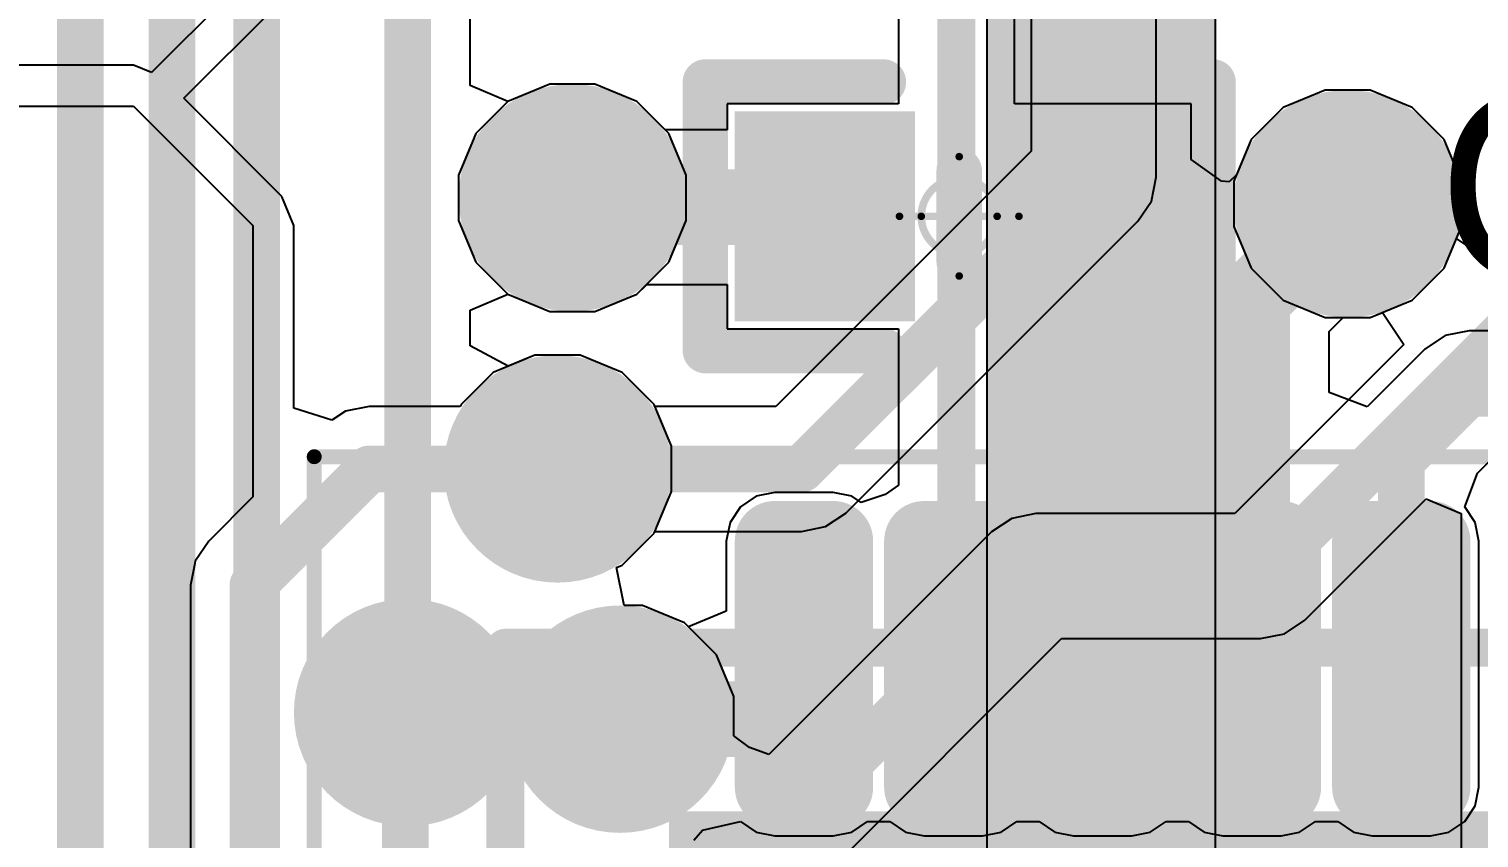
# Model space of a CAD drawing. Header units: inches. Extents: x -0.16 to 1.47, y -0.24 to 2.31.
# Drawn here: x 0.0952 to 0.2863, y 1.1083 to 1.2151 of the extents above; entities that cross this region are included whole.
import ezdxf

# ---------------------------------------------------------------- set-up
doc = ezdxf.new("R2010")
doc.units = ezdxf.units.IN
doc.header["$MEASUREMENT"] = 0
for name, color, linetype in [('Bottom Layer', 5, 'Continuous'), ('Bottom Solder', 6, 'Continuous'), ('GND', 76, 'Continuous'), ('Mechanical 13', 56, 'Continuous'), ('Mechanical 15', 56, 'Continuous'), ('POWER', 16, 'Continuous'), ('Top Layer', 1, 'Continuous'), ('Top Overlay', 2, 'Continuous'), ('Top Paste', 8, 'Continuous'), ('Top Solder', 216, 'Continuous'), ('Via Holes', 16, 'Continuous')]:
    doc.layers.add(name, color=color, linetype=linetype)
doc.styles.add('Arial', font='', dxfattribs={"height": 0.2})
doc.styles.get('Arial').set_extended_font_data('Arial')

# ---------------------------------------------------------------- blocks, each defined once
blk = doc.blocks.new('QFN50P400X400X80_21N_23')
at = {"layer": 'Top Layer'}
h = blk.add_hatch(color=1, dxfattribs=at)
edge = h.paths.add_edge_path()
edge.add_arc((-0.0432087, 0.0603346), 0.0012795, 180, 270)
edge.add_line((-0.0432087, 0.0590551), (-0.0355315, 0.0590551))
edge.add_arc((-0.0355315, 0.0603346), 0.0012795, 270, 360)
edge.add_line((-0.034252, 0.0603346), (-0.034252, 0.092815))
edge.add_arc((-0.0355315, 0.092815), 0.0012795, 0, 90)
edge.add_line((-0.0355315, 0.0940945), (-0.0432087, 0.0940945))
edge.add_arc((-0.0432087, 0.092815), 0.0012795, 90, 180)
edge.add_line((-0.04448820000000001, 0.092815), (-0.04448820000000001, 0.0603346))
h = blk.add_hatch(color=1, dxfattribs=at)
edge = h.paths.add_edge_path()
edge.add_arc((-0.0235236, 0.0603346), 0.0012795, 180, 270)
edge.add_line((-0.0235236, 0.0590551), (-0.0158464, 0.0590551))
edge.add_arc((-0.0158464, 0.0603346), 0.0012795, 270, 360)
edge.add_line((-0.0145669, 0.0603346), (-0.0145669, 0.092815))
edge.add_arc((-0.0158464, 0.092815), 0.0012795, 0, 90)
edge.add_line((-0.0158464, 0.0940945), (-0.0235236, 0.0940945))
edge.add_arc((-0.0235236, 0.092815), 0.0012795, 90, 180)
edge.add_line((-0.0248031, 0.092815), (-0.0248031, 0.0603346))
h = blk.add_hatch(color=1, dxfattribs=at)
edge = h.paths.add_edge_path()
edge.add_arc((-0.003838600000000001, 0.0603346), 0.0012795, 180, 270)
edge.add_line((-0.003838600000000001, 0.0590551), (0.003838599999999999, 0.0590551))
edge.add_arc((0.003838599999999999, 0.0603346), 0.0012795, 270, 360)
edge.add_line((0.0051181, 0.0603346), (0.0051181, 0.092815))
edge.add_arc((0.003838600000000001, 0.092815), 0.0012795, 0, 90)
edge.add_line((0.003838600000000001, 0.0940945), (-0.0038386, 0.0940945))
edge.add_arc((-0.003838599999999999, 0.092815), 0.0012795, 90, 180)
edge.add_line((-0.0051181, 0.092815), (-0.0051181, 0.0603346))
h = blk.add_hatch(color=1, dxfattribs=at)
edge = h.paths.add_edge_path()
edge.add_arc((0.0158464, 0.0603346), 0.0012795, 180, 270)
edge.add_line((0.0158464, 0.0590551), (0.0235236, 0.0590551))
edge.add_arc((0.0235236, 0.0603346), 0.0012795, 270, 360)
edge.add_line((0.0248031, 0.0603346), (0.0248031, 0.092815))
edge.add_arc((0.0235236, 0.092815), 0.0012795, 0, 90)
edge.add_line((0.0235236, 0.0940945), (0.0158464, 0.0940945))
edge.add_arc((0.0158464, 0.092815), 0.0012795, 90, 180)
edge.add_line((0.0145669, 0.092815), (0.0145669, 0.0603346))
h = blk.add_hatch(color=1, dxfattribs=at)
edge = h.paths.add_edge_path()
edge.add_arc((0.0355315, 0.0603346), 0.0012795, 180, 270)
edge.add_line((0.0355315, 0.0590551), (0.0432087, 0.0590551))
edge.add_arc((0.0432087, 0.0603346), 0.0012795, 270, 360)
edge.add_line((0.04448820000000001, 0.0603346), (0.04448820000000001, 0.092815))
edge.add_arc((0.0432087, 0.092815), 0.0012795, 0, 90)
edge.add_line((0.0432087, 0.0940945), (0.0355315, 0.0940945))
edge.add_arc((0.0355315, 0.092815), 0.0012795, 90, 180)
edge.add_line((0.034252, 0.092815), (0.034252, 0.0603346))
at = {"layer": 'Top Paste'}
h = blk.add_hatch(color=8, dxfattribs=at)
edge = h.paths.add_edge_path()
edge.add_arc((-0.0432087, 0.0603346), 0.0012795, 180, 270)
edge.add_line((-0.0432087, 0.0590551), (-0.0355315, 0.0590551))
edge.add_arc((-0.0355315, 0.0603346), 0.0012795, 270, 360)
edge.add_line((-0.034252, 0.0603346), (-0.034252, 0.092815))
edge.add_arc((-0.0355315, 0.092815), 0.0012795, 0, 90)
edge.add_line((-0.0355315, 0.0940945), (-0.0432087, 0.0940945))
edge.add_arc((-0.0432087, 0.092815), 0.0012795, 90, 180)
edge.add_line((-0.04448820000000001, 0.092815), (-0.04448820000000001, 0.0603346))
h = blk.add_hatch(color=8, dxfattribs=at)
edge = h.paths.add_edge_path()
edge.add_arc((-0.0235236, 0.0603346), 0.0012795, 180, 270)
edge.add_line((-0.0235236, 0.0590551), (-0.0158464, 0.0590551))
edge.add_arc((-0.0158464, 0.0603346), 0.0012795, 270, 360)
edge.add_line((-0.0145669, 0.0603346), (-0.0145669, 0.092815))
edge.add_arc((-0.0158464, 0.092815), 0.0012795, 0, 90)
edge.add_line((-0.0158464, 0.0940945), (-0.0235236, 0.0940945))
edge.add_arc((-0.0235236, 0.092815), 0.0012795, 90, 180)
edge.add_line((-0.0248031, 0.092815), (-0.0248031, 0.0603346))
h = blk.add_hatch(color=8, dxfattribs=at)
edge = h.paths.add_edge_path()
edge.add_arc((-0.003838600000000001, 0.0603346), 0.0012795, 180, 270)
edge.add_line((-0.003838600000000001, 0.0590551), (0.003838599999999999, 0.0590551))
edge.add_arc((0.003838599999999999, 0.0603346), 0.0012795, 270, 360)
edge.add_line((0.0051181, 0.0603346), (0.0051181, 0.092815))
edge.add_arc((0.003838600000000001, 0.092815), 0.0012795, 0, 90)
edge.add_line((0.003838600000000001, 0.0940945), (-0.0038386, 0.0940945))
edge.add_arc((-0.003838599999999999, 0.092815), 0.0012795, 90, 180)
edge.add_line((-0.0051181, 0.092815), (-0.0051181, 0.0603346))
h = blk.add_hatch(color=8, dxfattribs=at)
edge = h.paths.add_edge_path()
edge.add_arc((0.0158464, 0.0603346), 0.0012795, 180, 270)
edge.add_line((0.0158464, 0.0590551), (0.0235236, 0.0590551))
edge.add_arc((0.0235236, 0.0603346), 0.0012795, 270, 360)
edge.add_line((0.0248031, 0.0603346), (0.0248031, 0.092815))
edge.add_arc((0.0235236, 0.092815), 0.0012795, 0, 90)
edge.add_line((0.0235236, 0.0940945), (0.0158464, 0.0940945))
edge.add_arc((0.0158464, 0.092815), 0.0012795, 90, 180)
edge.add_line((0.0145669, 0.092815), (0.0145669, 0.0603346))
h = blk.add_hatch(color=8, dxfattribs=at)
edge = h.paths.add_edge_path()
edge.add_arc((0.0355315, 0.0603346), 0.0012795, 180, 270)
edge.add_line((0.0355315, 0.0590551), (0.0432087, 0.0590551))
edge.add_arc((0.0432087, 0.0603346), 0.0012795, 270, 360)
edge.add_line((0.04448820000000001, 0.0603346), (0.04448820000000001, 0.092815))
edge.add_arc((0.0432087, 0.092815), 0.0012795, 0, 90)
edge.add_line((0.0432087, 0.0940945), (0.0355315, 0.0940945))
edge.add_arc((0.0355315, 0.092815), 0.0012795, 90, 180)
edge.add_line((0.034252, 0.092815), (0.034252, 0.0603346))
at = {"layer": 'Top Solder'}
h = blk.add_hatch(color=216, dxfattribs=at)
edge = h.paths.add_edge_path()
edge.add_arc((-0.0432087, 0.0603346), 0.0052795, 180, 270)
edge.add_line((-0.0432087, 0.0550551), (-0.0355315, 0.0550551))
edge.add_arc((-0.0355315, 0.0603346), 0.0052795, 270, 360)
edge.add_line((-0.030252, 0.0603346), (-0.030252, 0.092815))
edge.add_arc((-0.0355315, 0.092815), 0.0052795, 0, 90)
edge.add_line((-0.0355315, 0.0980945), (-0.0432087, 0.0980945))
edge.add_arc((-0.0432087, 0.092815), 0.0052795, 90, 180)
edge.add_line((-0.0484882, 0.092815), (-0.0484882, 0.0603346))
h = blk.add_hatch(color=216, dxfattribs=at)
edge = h.paths.add_edge_path()
edge.add_arc((-0.0235236, 0.0603346), 0.0052795, 180, 270)
edge.add_line((-0.0235236, 0.0550551), (-0.0158464, 0.0550551))
edge.add_arc((-0.0158464, 0.0603346), 0.0052795, 270, 360)
edge.add_line((-0.0105669, 0.0603346), (-0.0105669, 0.092815))
edge.add_arc((-0.0158464, 0.092815), 0.0052795, 0, 90)
edge.add_line((-0.0158464, 0.0980945), (-0.0235236, 0.0980945))
edge.add_arc((-0.0235236, 0.092815), 0.0052795, 90, 180)
edge.add_line((-0.0288031, 0.092815), (-0.0288031, 0.0603346))
h = blk.add_hatch(color=216, dxfattribs=at)
edge = h.paths.add_edge_path()
edge.add_arc((-0.003838600000000001, 0.0603346), 0.0052795, 180, 270)
edge.add_line((-0.003838600000000001, 0.0550551), (0.003838599999999999, 0.0550551))
edge.add_arc((0.003838599999999999, 0.0603346), 0.0052795, 270, 360)
edge.add_line((0.0091181, 0.0603346), (0.0091181, 0.092815))
edge.add_arc((0.003838600000000001, 0.092815), 0.0052795, 0, 90)
edge.add_line((0.003838600000000001, 0.0980945), (-0.003838599999999999, 0.0980945))
edge.add_arc((-0.003838599999999999, 0.092815), 0.0052795, 90, 180)
edge.add_line((-0.0091181, 0.092815), (-0.0091181, 0.0603346))
h = blk.add_hatch(color=216, dxfattribs=at)
edge = h.paths.add_edge_path()
edge.add_arc((0.0158464, 0.0603346), 0.0052795, 180, 270)
edge.add_line((0.0158464, 0.0550551), (0.0235236, 0.0550551))
edge.add_arc((0.0235236, 0.0603346), 0.0052795, 270, 360)
edge.add_line((0.0288031, 0.0603346), (0.0288031, 0.092815))
edge.add_arc((0.0235236, 0.092815), 0.0052795, 0, 90)
edge.add_line((0.0235236, 0.0980945), (0.0158464, 0.0980945))
edge.add_arc((0.0158464, 0.092815), 0.0052795, 90, 180)
edge.add_line((0.0105669, 0.092815), (0.0105669, 0.0603346))
h = blk.add_hatch(color=216, dxfattribs=at)
edge = h.paths.add_edge_path()
edge.add_arc((0.0355315, 0.0603346), 0.0052795, 180, 270)
edge.add_line((0.0355315, 0.0550551), (0.0432087, 0.0550551))
edge.add_arc((0.0432087, 0.0603346), 0.0052795, 270, 360)
edge.add_line((0.0484882, 0.0603346), (0.0484882, 0.092815))
edge.add_arc((0.0432087, 0.092815), 0.0052795, 0, 90)
edge.add_line((0.0432087, 0.0980945), (0.0355315, 0.0980945))
edge.add_arc((0.0355315, 0.092815), 0.0052795, 90, 180)
edge.add_line((0.030252, 0.092815), (0.030252, 0.0603346))
blk.add_hatch(color=216, dxfattribs=at).paths.add_polyline_path([(-0.0571496, 0.0571496), (0.0571496, 0.0571496), (0.0571496, -0.0571496), (-0.0571496, -0.0571496)])
at = {"layer": 'Mechanical 13'}
for points in [[(-0.0787402, 0.0787402, 0.005, 0.005, 0), (0.0787402, 0.0787402, 0.005, 0.005, 0)], [(-0.0787402, -0.0787402, 0.005, 0.005, 0), (-0.0787402, 0.0787402, 0.005, 0.005, 0)]]:
    blk.add_lwpolyline(points, format="xyseb", dxfattribs=at)
blk.add_lwpolyline([(-0.0799902, 0.0787402, 0.0025, 0.0025, 1), (-0.0774902, 0.0787402, 0.0025, 0.0025, 1)], format="xyseb", close=True, dxfattribs=at)
blk.add_lwpolyline([(-0.0799902, 0.0787402, 0.0025, 0.0025, 1), (-0.0774902, 0.0787402, 0.0025, 0.0025, 1)], format="xyseb", close=True, dxfattribs=at)
at = {"layer": 'Mechanical 15'}
for points in [[(-0.103937, 0.103937, 0.0019685, 0.0019685, 0), (0.103937, 0.103937, 0.0019685, 0.0019685, 0)], [(-0.103937, -0.103937, 0.0019685, 0.0019685, 0), (-0.103937, 0.103937, 0.0019685, 0.0019685, 0)]]:
    blk.add_lwpolyline(points, format="xyseb", dxfattribs=at)
blk.add_lwpolyline([(-0.1044291, 0.103937, 0.0009842, 0.0009842, 1), (-0.1034449, 0.103937, 0.0009842, 0.0009842, 1)], format="xyseb", close=True, dxfattribs=at)
blk.add_lwpolyline([(-0.1044291, 0.103937, 0.0009842, 0.0009842, 1), (-0.1034449, 0.103937, 0.0009842, 0.0009842, 1)], format="xyseb", close=True, dxfattribs=at)
at = {"layer": 'Top Overlay'}
for points in [[(-0.0787402, 0.0787402, 0.005, 0.005, 0), (-0.0570866, 0.0787402, 0.005, 0.005, 0)], [(-0.0787402, 0.0570866, 0.005, 0.005, 0), (-0.0787402, 0.0787402, 0.005, 0.005, 0)]]:
    blk.add_lwpolyline(points, format="xyseb", dxfattribs=at)
for points in [[(-0.0799902, 0.0787402, 0.0025, 0.0025, 1), (-0.0774902, 0.0787402, 0.0025, 0.0025, 1)], [(-0.0799902, 0.0787402, 0.0025, 0.0025, 1), (-0.0774902, 0.0787402, 0.0025, 0.0025, 1)], [(-0.0583366, 0.0787402, 0.0025, 0.0025, 1), (-0.0558366, 0.0787402, 0.0025, 0.0025, 1)], [(-0.0799902, 0.0570866, 0.0025, 0.0025, 1), (-0.0774902, 0.0570866, 0.0025, 0.0025, 1)]]:
    blk.add_lwpolyline(points, format="xyseb", close=True, dxfattribs=at)
blk = doc.blocks.new('C_0402_L_28')
at = {"layer": 'Top Layer'}
for points in [[(-0.0255905, 0.0098425), (-0.0098425, 0.0098425), (-0.0098425, -0.0098425), (-0.0255905, -0.0098425)], [(0.0098393, 0.0098393), (0.0255873, 0.0098393), (0.0255873, -0.0098457), (0.0098393, -0.0098457)]]:
    blk.add_hatch(color=1, dxfattribs=at).paths.add_polyline_path(points)
at = {"layer": 'Top Paste'}
for points in [[(-0.0255905, 0.0098425), (-0.0098425, 0.0098425), (-0.0098425, -0.0098425), (-0.0255905, -0.0098425)], [(0.0098393, 0.0098393), (0.0255873, 0.0098393), (0.0255873, -0.0098457), (0.0098393, -0.0098457)]]:
    blk.add_hatch(color=8, dxfattribs=at).paths.add_polyline_path(points)
at = {"layer": 'Top Solder'}
for points in [[(-0.0295905, 0.0138425), (-0.0058425, 0.0138425), (-0.0058425, -0.0138425), (-0.0295905, -0.0138425)], [(0.0058393, 0.0138393), (0.0295873, 0.0138393), (0.0295873, -0.0138457), (0.0058393, -0.0138457)]]:
    blk.add_hatch(color=216, dxfattribs=at).paths.add_polyline_path(points)
at = {"layer": 'Mechanical 15'}
for points in [[(0, -0.007874, 0.001, 0.001, 0), (0, 0.007874, 0.001, 0.001, 0)], [(-0.007874, 0, 0.001, 0.001, 0), (0.007874, 0, 0.001, 0.001, 0)]]:
    blk.add_lwpolyline(points, format="xyseb", dxfattribs=at)
for points in [[(-0.00025, 0.007874, 0.0005, 0.0005, 1), (0.00025, 0.007874, 0.0005, 0.0005, 1)], [(0.005, 0, 0.001, 0.001, 1), (-0.005, 0, 0.001, 0.001, 1)], [(-0.008124, 0, 0.0005, 0.0005, 1), (-0.007624, 0, 0.0005, 0.0005, 1)], [(-0.00525, 0, 0.0005, 0.0005, 1), (-0.00475, 0, 0.0005, 0.0005, 1)], [(0.00475, 0, 0.0005, 0.0005, 1), (0.00525, 0, 0.0005, 0.0005, 1)], [(0.007624, 0, 0.0005, 0.0005, 1), (0.008124, 0, 0.0005, 0.0005, 1)], [(-0.00025, -0.007874, 0.0005, 0.0005, 1), (0.00025, -0.007874, 0.0005, 0.0005, 1)]]:
    blk.add_lwpolyline(points, format="xyseb", close=True, dxfattribs=at)
at = {"layer": 'Top Overlay'}
for points in [[(-0.0334614, 0.0177133, 0.006, 0.006, 0), (-0.01, 0.0177133, 0.006, 0.006, 0)], [(-0.0334614, -0.0177133, 0.006, 0.006, 0), (-0.0334614, 0.0177133, 0.006, 0.006, 0)], [(0.01, 0.0177133, 0.006, 0.006, 0), (0.0334614, 0.0177133, 0.006, 0.006, 0)], [(0.0334614, -0.0177197, 0.006, 0.006, 0), (0.0334614, 0.0177133, 0.006, 0.006, 0)], [(0, -0.006, 0.006, 0.006, 0), (0, 0.006, 0.006, 0.006, 0)], [(-0.0334614, -0.0177133, 0.006, 0.006, 0), (-0.01, -0.0177133, 0.006, 0.006, 0)], [(-0.0334614, -0.0177133, 0.006, 0.006, 0), (-0.033455, -0.0177197, 0.006, 0.006, 0)], [(0.01, -0.0177133, 0.006, 0.006, 0), (0.0334614, -0.0177133, 0.006, 0.006, 0)]]:
    blk.add_lwpolyline(points, format="xyseb", dxfattribs=at)
for points in [[(-0.0349614, 0.0177133, 0.003, 0.003, 1), (-0.0319614, 0.0177133, 0.003, 0.003, 1)], [(-0.0349614, 0.0177133, 0.003, 0.003, 1), (-0.0319614, 0.0177133, 0.003, 0.003, 1)], [(-0.0115, 0.0177133, 0.003, 0.003, 1), (-0.0085, 0.0177133, 0.003, 0.003, 1)], [(0.0085, 0.0177133, 0.003, 0.003, 1), (0.0115, 0.0177133, 0.003, 0.003, 1)], [(0.0319614, 0.0177133, 0.003, 0.003, 1), (0.0349614, 0.0177133, 0.003, 0.003, 1)], [(0.0319614, 0.0177133, 0.003, 0.003, 1), (0.0349614, 0.0177133, 0.003, 0.003, 1)], [(-0.0015, 0.006, 0.003, 0.003, 1), (0.0015, 0.006, 0.003, 0.003, 1)], [(-0.0015, -0.006, 0.003, 0.003, 1), (0.0015, -0.006, 0.003, 0.003, 1)], [(-0.0349614, -0.0177133, 0.003, 0.003, 1), (-0.0319614, -0.0177133, 0.003, 0.003, 1)], [(-0.0349614, -0.0177133, 0.003, 0.003, 1), (-0.0319614, -0.0177133, 0.003, 0.003, 1)], [(-0.0349614, -0.0177133, 0.003, 0.003, 1), (-0.0319614, -0.0177133, 0.003, 0.003, 1)], [(-0.034955, -0.0177197, 0.003, 0.003, 1), (-0.031955, -0.0177197, 0.003, 0.003, 1)], [(-0.0115, -0.0177133, 0.003, 0.003, 1), (-0.0085, -0.0177133, 0.003, 0.003, 1)], [(0.0085, -0.0177133, 0.003, 0.003, 1), (0.0115, -0.0177133, 0.003, 0.003, 1)], [(0.0319614, -0.0177133, 0.003, 0.003, 1), (0.0349614, -0.0177133, 0.003, 0.003, 1)], [(0.0319614, -0.0177197, 0.003, 0.003, 1), (0.0349614, -0.0177197, 0.003, 0.003, 1)]]:
    blk.add_lwpolyline(points, format="xyseb", close=True, dxfattribs=at)

msp = doc.modelspace()

# ---------------------------------------------------------------- hatches: boundary and pattern name
at = {"layer": 'Bottom Layer'}
h = msp.add_hatch(color=5, dxfattribs=at)
edge = h.paths.add_edge_path()
edge.add_arc((0.1667898, 1.1927796), 0.01, 0, 360)
h = msp.add_hatch(color=5, dxfattribs=at)
edge = h.paths.add_edge_path()
edge.add_arc((0.269, 1.192), 0.01, 0, 360)
h = msp.add_hatch(color=5, dxfattribs=at)
edge = h.paths.add_edge_path()
edge.add_arc((0.164838, 1.1570196), 0.01, 0, 360)
h = msp.add_hatch(color=5, dxfattribs=at)
edge = h.paths.add_edge_path()
edge.add_arc((0.14508, 1.1248756), 0.01, 0, 360)
h = msp.add_hatch(color=5, dxfattribs=at)
edge = h.paths.add_edge_path()
edge.add_arc((0.1730648, 1.1240068), 0.01, 0, 360)
at = {"layer": 'Bottom Solder'}
h = msp.add_hatch(color=6, dxfattribs=at)
edge = h.paths.add_edge_path()
edge.add_arc((0.1667898, 1.1927796), 0.014, 0, 360)
h = msp.add_hatch(color=6, dxfattribs=at)
edge = h.paths.add_edge_path()
edge.add_arc((0.269, 1.192), 0.014, 0, 360)
h = msp.add_hatch(color=6, dxfattribs=at)
edge = h.paths.add_edge_path()
edge.add_arc((0.164838, 1.1570196), 0.014, 0, 360)
h = msp.add_hatch(color=6, dxfattribs=at)
edge = h.paths.add_edge_path()
edge.add_arc((0.14508, 1.1248756), 0.014, 0, 360)
h = msp.add_hatch(color=6, dxfattribs=at)
edge = h.paths.add_edge_path()
edge.add_arc((0.1730648, 1.1240068), 0.014, 0, 360)
at = {"layer": 'GND'}
h = msp.add_hatch(color=76, dxfattribs=at)
edge = h.paths.add_edge_path()
edge.add_arc((0.1667898, 1.1927796), 0.015, 0, 360)
h = msp.add_hatch(color=76, dxfattribs=at)
edge = h.paths.add_edge_path()
edge.add_arc((0.269, 1.192), 0.015, 0, 360)
h = msp.add_hatch(color=76, dxfattribs=at)
edge = h.paths.add_edge_path()
edge.add_arc((0.164838, 1.1570196), 0.015, 0, 360)
h = msp.add_hatch(color=76, dxfattribs=at)
edge = h.paths.add_edge_path()
edge.add_arc((0.14508, 1.1248756), 0.015, 0, 360)
h = msp.add_hatch(color=76, dxfattribs=at)
edge = h.paths.add_edge_path()
edge.add_arc((0.1730648, 1.1240068), 0.015, 0, 360)
h = msp.add_hatch(color=76, dxfattribs=at)
edge = h.paths.add_edge_path()
edge.add_arc((0.0807898, 1.0987796), 0.015, 0, 360)
at = {"layer": 'POWER'}
h = msp.add_hatch(color=16, dxfattribs=at)
edge = h.paths.add_edge_path()
edge.add_arc((0.164838, 1.1570196), 0.015, 0, 360)
h = msp.add_hatch(color=16, dxfattribs=at)
edge = h.paths.add_edge_path()
edge.add_arc((0.14508, 1.1248756), 0.015, 0, 360)
at = {"layer": 'Top Layer'}
h = msp.add_hatch(color=1, dxfattribs=at)
edge = h.paths.add_edge_path()
edge.add_arc((0.1667898, 1.1927796), 0.01, 0, 360)
h = msp.add_hatch(color=1, dxfattribs=at)
edge = h.paths.add_edge_path()
edge.add_arc((0.269, 1.192), 0.01, 0, 360)
h = msp.add_hatch(color=1, dxfattribs=at)
edge = h.paths.add_edge_path()
edge.add_arc((0.164838, 1.1570196), 0.01, 0, 360)
h = msp.add_hatch(color=1, dxfattribs=at)
edge = h.paths.add_edge_path()
edge.add_arc((0.14508, 1.1248756), 0.01, 0, 360)
h = msp.add_hatch(color=1, dxfattribs=at)
edge = h.paths.add_edge_path()
edge.add_arc((0.1730648, 1.1240068), 0.01, 0, 360)
at = {"layer": 'Top Solder'}
h = msp.add_hatch(color=216, dxfattribs=at)
edge = h.paths.add_edge_path()
edge.add_arc((0.1667898, 1.1927796), 0.014, 0, 360)
h = msp.add_hatch(color=216, dxfattribs=at)
edge = h.paths.add_edge_path()
edge.add_arc((0.269, 1.192), 0.014, 0, 360)
h = msp.add_hatch(color=216, dxfattribs=at)
edge = h.paths.add_edge_path()
edge.add_arc((0.164838, 1.1570196), 0.014, 0, 360)
h = msp.add_hatch(color=216, dxfattribs=at)
edge = h.paths.add_edge_path()
edge.add_arc((0.14508, 1.1248756), 0.014, 0, 360)
h = msp.add_hatch(color=216, dxfattribs=at)
edge = h.paths.add_edge_path()
edge.add_arc((0.1730648, 1.1240068), 0.014, 0, 360)
at = {"layer": 'Via Holes'}
h = msp.add_hatch(color=7, dxfattribs=at)
edge = h.paths.add_edge_path()
edge.add_arc((0.1667898, 1.1927796), 0.005, 0, 360)
h = msp.add_hatch(color=7, dxfattribs=at)
edge = h.paths.add_edge_path()
edge.add_arc((0.269, 1.192), 0.005, 0, 360)
h = msp.add_hatch(color=7, dxfattribs=at)
edge = h.paths.add_edge_path()
edge.add_arc((0.164838, 1.1570196), 0.005, 0, 360)
h = msp.add_hatch(color=7, dxfattribs=at)
edge = h.paths.add_edge_path()
edge.add_arc((0.14508, 1.1248756), 0.005, 0, 360)
h = msp.add_hatch(color=7, dxfattribs=at)
edge = h.paths.add_edge_path()
edge.add_arc((0.1730648, 1.1240068), 0.005, 0, 360)

# ---------------------------------------------------------------- linework, layer by layer
at = {"layer": 'Bottom Layer'}
for p, q in [((0.2437446, 1.1955068), (0.2437446, 1.5420938)), ((0.227268, 1.2542083), (0.227268, 1.1989187)), ((0.1533183, 1.2075924), (0.1533183, 1.2259668)), ((0.1582931, 1.205496), (0.1533183, 1.2075924)), ((0.1638061, 1.2077796), (0.1582931, 1.205496)), ((0.1697735, 1.2077796), (0.1638061, 1.2077796)), ((0.1752866, 1.205496), (0.1697735, 1.2077796)), ((0.2660163, 1.207), (0.2605032, 1.2047164)), ((0.2719837, 1.207), (0.2660163, 1.207)), ((0.2774968, 1.2047164), (0.2719837, 1.207)), ((0.1795062, 1.2012764), (0.1752866, 1.205496)), ((0.2605032, 1.2047164), (0.2562836, 1.2004968)), ((0.2817164, 1.2004968), (0.2774968, 1.2047164)), ((0.1817898, 1.1957633), (0.1795062, 1.2012764)), ((0.2562836, 1.2004968), (0.254, 1.1949837)), ((0.284, 1.1949837), (0.2817164, 1.2004968)), ((0.227268, 1.1989187), (0.1936071, 1.1652579)), ((0.1817898, 1.1897959), (0.1817898, 1.1957633)), ((0.2431175, 1.1923536), (0.2437447, 1.1955063)), ((0.2437447, 1.1955063), (0.2437446, 1.1955068)), ((0.254, 1.1949837), (0.254, 1.1890163)), ((0.284, 1.1890163), (0.284, 1.1949837)), ((0.2413317, 1.1896809), (0.2431175, 1.1923536)), ((0.1795062, 1.1842828), (0.1817898, 1.1897959)), ((0.202845, 1.1511942), (0.2413314, 1.1896807)), ((0.2413314, 1.1896807), (0.2413317, 1.1896809)), ((0.254, 1.1890163), (0.2562836, 1.1835032)), ((0.2833332, 1.1874065), (0.284, 1.1890163)), ((0.287572, 1.1845742), (0.2833332, 1.1874065)), ((0.1752866, 1.1800632), (0.1795062, 1.1842828)), ((0.2562836, 1.1835032), (0.2605032, 1.1792836)), ((0.1533183, 1.1779668), (0.1582931, 1.1800632)), ((0.1582931, 1.1800632), (0.1638061, 1.1777796)), ((0.1697735, 1.1777796), (0.1752866, 1.1800632)), ((0.1533183, 1.173246), (0.1533183, 1.1779668)), ((0.1638061, 1.1777796), (0.1697735, 1.1777796)), ((0.2605032, 1.1792836), (0.2660163, 1.177)), ((0.2719837, 1.177), (0.2735934, 1.1776668)), ((0.2735934, 1.1776668), (0.2764257, 1.173428)), ((0.2660163, 1.177), (0.2719837, 1.177)), ((0.1583184, 1.170555), (0.1533183, 1.173246)), ((0.1618543, 1.1720196), (0.1583184, 1.170555)), ((0.1678217, 1.1720196), (0.1618543, 1.1720196)), ((0.1733348, 1.169736), (0.1678217, 1.1720196)), ((0.2764257, 1.173428), (0.2541167, 1.151119)), ((0.1775544, 1.1655164), (0.1733348, 1.169736)), ((0.1776615, 1.1652579), (0.1775544, 1.1655164)), ((0.1936071, 1.1652579), (0.1776615, 1.1652579)), ((0.2633546, 1.1370553), (0.2793579, 1.1530586)), ((0.2793579, 1.1530586), (0.2839773, 1.1511452)), ((0.2001723, 1.1494084), (0.202845, 1.1511942)), ((0.2278807, 1.151119), (0.224728, 1.1504919)), ((0.2541167, 1.151119), (0.2278807, 1.151119)), ((0.2839773, 1.1511452), (0.2839773, 0.9946178)), ((0.1970196, 1.1487812), (0.2001723, 1.1494084)), ((0.224728, 1.1504919), (0.2220553, 1.1487061)), ((0.1733348, 1.1443032), (0.1775544, 1.1485228)), ((0.1775544, 1.1485228), (0.1776615, 1.1487813)), ((0.1776615, 1.1487813), (0.1970191, 1.1487813)), ((0.2220551, 1.1487058), (0.1926842, 1.119335)), ((0.1970191, 1.1487813), (0.1970196, 1.1487812)), ((0.2220553, 1.1487061), (0.2220551, 1.1487058)), ((0.1726193, 1.1440068), (0.1733348, 1.1443032)), ((0.1736139, 1.1390068), (0.1726193, 1.1440068)), ((0.1760485, 1.1390068), (0.1736139, 1.1390068)), ((0.1815616, 1.1367232), (0.1760485, 1.1390068)), ((0.1857812, 1.1325036), (0.1815616, 1.1367232)), ((0.2606819, 1.1352695), (0.2633546, 1.1370553)), ((0.1812383, 1.0845875), (0.2312931, 1.1346424)), ((0.2312931, 1.1346424), (0.2575287, 1.1346424)), ((0.2575287, 1.1346424), (0.2575292, 1.1346423)), ((0.2575292, 1.1346423), (0.2606819, 1.1352695)), ((0.1880648, 1.1269905), (0.1857812, 1.1325036)), ((0.1880648, 1.1217867), (0.1880648, 1.1269905)), ((0.1901306, 1.1202682), (0.1880648, 1.1217867)), ((0.1926842, 1.119335), (0.1901306, 1.1202682))]:
    msp.add_line(p, q, dxfattribs=at)
for points in [[(0.2355063, 1.1955063, 0.00616, 0.00616, 0), (0.2355063, 1.5455063, 0.00616, 0.00616, 0)], [(0.12516, 1.1038554, 0.00616, 0.00616, 0), (0.12516, 1.3431068, 0.00616, 0.00616, 0)], [(0.114, 1.0992328, 0.00616, 0.00616, 0), (0.114, 1.3384842, 0.00616, 0.00616, 0)], [(0.14508, 1.1248756, 0.00616, 0.00616, 0), (0.14508, 1.3108354, 0.00616, 0.00616, 0)], [(0.10192, 0.9945111, 0.00616, 0.00616, 0), (0.10192, 1.2888946, 0.00616, 0.00616, 0)], [(0.1970196, 1.1570196, 0.00616, 0.00616, 0), (0.2355063, 1.1955063, 0.00616, 0.00616, 0)], [(0.2575292, 1.1428807, 0.00616, 0.00616, 0), (0.2995298, 1.1848813, 0.00616, 0.00616, 0)], [(0.164838, 1.1570196, 0.00616, 0.00616, 0), (0.1970196, 1.1570196, 0.00616, 0.00616, 0)], [(0.173, 1.088, 0.00616, 0.00616, 0), (0.2278807, 1.1428807, 0.00616, 0.00616, 0)], [(0.2278807, 1.1428807, 0.00616, 0.00616, 0), (0.2575292, 1.1428807, 0.00616, 0.00616, 0)]]:
    msp.add_lwpolyline(points, format="xyseb", dxfattribs=at)
for points in [[(0.2339663, 1.1955063, 0.00308, 0.00308, 1), (0.2370463, 1.1955063, 0.00308, 0.00308, 1)], [(0.2339663, 1.1955063, 0.00308, 0.00308, 1), (0.2370463, 1.1955063, 0.00308, 0.00308, 1)], [(0.163298, 1.1570196, 0.00308, 0.00308, 1), (0.166378, 1.1570196, 0.00308, 0.00308, 1)], [(0.1954796, 1.1570196, 0.00308, 0.00308, 1), (0.1985596, 1.1570196, 0.00308, 0.00308, 1)], [(0.1954796, 1.1570196, 0.00308, 0.00308, 1), (0.1985596, 1.1570196, 0.00308, 0.00308, 1)], [(0.2263407, 1.1428807, 0.00308, 0.00308, 1), (0.2294207, 1.1428807, 0.00308, 0.00308, 1)], [(0.2263407, 1.1428807, 0.00308, 0.00308, 1), (0.2294207, 1.1428807, 0.00308, 0.00308, 1)], [(0.2559892, 1.1428807, 0.00308, 0.00308, 1), (0.2590692, 1.1428807, 0.00308, 0.00308, 1)], [(0.2559892, 1.1428807, 0.00308, 0.00308, 1), (0.2590692, 1.1428807, 0.00308, 0.00308, 1)], [(0.14354, 1.1248756, 0.00308, 0.00308, 1), (0.14662, 1.1248756, 0.00308, 0.00308, 1)]]:
    msp.add_lwpolyline(points, format="xyseb", close=True, dxfattribs=at)
at = {"layer": 'POWER'}
for p, q in [((0.2515624, 1.1051977), (0.2515624, 1.2707796)), ((0.2214172, 1.255707), (0.2214172, 1.1047228))]:
    msp.add_line(p, q, dxfattribs=at)
for points in [[(0.2364898, 1.0984796, 0.03, 0.03, 0), (0.2364898, 1.2707796, 0.03, 0.03, 0)], [(0.1797898, 1.0417796, 0.03, 0.03, 0), (0.2364898, 1.0984796, 0.03, 0.03, 0)]]:
    msp.add_lwpolyline(points, format="xyseb", dxfattribs=at)
msp.add_lwpolyline([(0.2289898, 1.0984796, 0.015, 0.015, 1), (0.2439898, 1.0984796, 0.015, 0.015, 1)], format="xyseb", close=True, dxfattribs=at)
msp.add_lwpolyline([(0.2289898, 1.0984796, 0.015, 0.015, 1), (0.2439898, 1.0984796, 0.015, 0.015, 1)], format="xyseb", close=True, dxfattribs=at)
at = {"layer": 'Top Layer'}
for p, q in [((0.2250732, 1.2051823), (0.2250732, 1.2587112)), ((0.2097794, 1.2269403), (0.2097794, 1.2051855)), ((0.1237898, 1.2217796), (0.1113143, 1.2093041)), ((0.1155703, 1.2059064), (0.1276167, 1.2179527)), ((0.1089525, 1.2102823), (-0.0196011, 1.2102824)), ((0.1089527, 1.2102824), (0.1089525, 1.2102823)), ((0.1113143, 1.2093041), (0.1089527, 1.2102824)), ((0.1638061, 1.2077796), (0.158293, 1.205496)), ((0.1697735, 1.2077796), (0.1638061, 1.2077796)), ((0.1752866, 1.205496), (0.1697735, 1.2077796)), ((0.2660163, 1.207), (0.2605032, 1.2047164)), ((0.2719837, 1.207), (0.2660163, 1.207)), ((0.2774968, 1.2047164), (0.2719837, 1.207)), ((-0.0196011, 1.2048704), (0.1089527, 1.2048703)), ((0.1089527, 1.2048703), (0.1246757, 1.1891473)), ((0.1285022, 1.1929745), (0.1155703, 1.2059064)), ((0.158293, 1.205496), (0.1540734, 1.2012764)), ((0.1790254, 1.2017572), (0.1752866, 1.205496)), ((0.2097794, 1.2051855), (0.1871993, 1.2051855)), ((0.1871993, 1.2051855), (0.1871993, 1.2017572)), ((0.2483771, 1.2051823), (0.2250732, 1.2051823)), ((0.2483771, 1.1978488), (0.2483771, 1.2051823)), ((0.2605032, 1.2047164), (0.2562836, 1.2004968)), ((0.2817164, 1.2004968), (0.2774968, 1.2047164)), ((0.1540734, 1.2012764), (0.1517898, 1.1957633)), ((0.1871993, 1.2017572), (0.1790254, 1.2017572)), ((0.2562836, 1.2004968), (0.2543418, 1.1958088)), ((0.284, 1.1949837), (0.2817164, 1.2004968)), ((0.2523465, 1.1949888), (0.2483771, 1.1978488)), ((0.1517898, 1.1957633), (0.1517898, 1.1897959)), ((0.2533771, 1.1948716), (0.2523465, 1.1949888)), ((0.2543418, 1.1958088), (0.2533771, 1.1948716)), ((0.284, 1.1890163), (0.284, 1.1949837)), ((0.1285028, 1.1929744), (0.1285022, 1.1929745)), ((0.1300881, 1.1891473), (0.1285028, 1.1929744)), ((0.1246757, 1.1891473), (0.1246757, 1.1533265)), ((0.1300877, 1.1891468), (0.1300881, 1.1891473)), ((0.1300877, 1.165014), (0.1300877, 1.1891468)), ((0.1517898, 1.1897959), (0.1540734, 1.1842828)), ((0.2817164, 1.1835032), (0.284, 1.1890163)), ((0.1540734, 1.1842828), (0.158293, 1.1800632)), ((0.2774968, 1.1792836), (0.2817164, 1.1835032)), ((0.1752866, 1.1800632), (0.1765888, 1.1813654)), ((0.1765888, 1.1813654), (0.1871993, 1.1813654)), ((0.1871993, 1.1813654), (0.1871993, 1.1755005)), ((0.158293, 1.1800632), (0.1638061, 1.1777796)), ((0.1697735, 1.1777796), (0.1752866, 1.1800632)), ((0.1638061, 1.1777796), (0.1697735, 1.1777796)), ((0.2719837, 1.177), (0.2774968, 1.1792836)), ((0.2665767, 1.1751575), (0.2684192, 1.177)), ((0.2684192, 1.177), (0.2719837, 1.177)), ((0.1871993, 1.1755005), (0.2097794, 1.1755005)), ((0.2097794, 1.1755005), (0.2097794, 1.1548586)), ((0.2665767, 1.1671172), (0.2665767, 1.1751575)), ((0.2818473, 1.1746112), (0.2791746, 1.1728254)), ((0.285, 1.1752383), (0.2818473, 1.1746112)), ((0.3101765, 1.1752383), (0.285, 1.1752383)), ((0.1618543, 1.1720196), (0.1563412, 1.169736)), ((0.1678217, 1.1720196), (0.1618543, 1.1720196)), ((0.1733348, 1.169736), (0.1678217, 1.1720196)), ((0.2791744, 1.1728251), (0.2715767, 1.1652275)), ((0.2791746, 1.1728254), (0.2791744, 1.1728251)), ((0.1563412, 1.169736), (0.1521216, 1.1655164)), ((0.1775544, 1.1655164), (0.1733348, 1.169736)), ((0.2715767, 1.1652275), (0.2665767, 1.1671172)), ((0.1350877, 1.163442), (0.1300877, 1.165014)), ((0.1368669, 1.1646308), (0.1350877, 1.163442)), ((0.1400196, 1.165258), (0.1368669, 1.1646308)), ((0.1400201, 1.1652579), (0.1400196, 1.165258)), ((0.1520145, 1.1652579), (0.1400201, 1.1652579)), ((0.1521216, 1.1655164), (0.1520145, 1.1652579)), ((0.179838, 1.1600033), (0.1775544, 1.1655164)), ((0.179838, 1.1540359), (0.179838, 1.1600033)), ((0.2861193, 1.1564685), (0.2884124, 1.1587617)), ((0.2097794, 1.1548586), (0.2080189, 1.1536423)), ((0.2844318, 1.1520342), (0.2861193, 1.1564685)), ((0.1246757, 1.1533265), (0.1188504, 1.1475012)), ((0.1775544, 1.1485228), (0.179838, 1.1540359)), ((0.191037, 1.1534221), (0.1889598, 1.1520343)), ((0.1934871, 1.1539095), (0.191037, 1.1534221)), ((0.2011643, 1.1539095), (0.1934871, 1.1539095)), ((0.2036144, 1.1534221), (0.2011643, 1.1539095)), ((0.2048645, 1.152587), (0.2036144, 1.1534221)), ((0.2080189, 1.1536423), (0.2048645, 1.152587)), ((0.1889598, 1.1520343), (0.187572, 1.1499571)), ((0.2858196, 1.1499571), (0.2844318, 1.1520342)), ((0.187572, 1.1499571), (0.1870846, 1.147507)), ((0.286307, 1.147507), (0.2858196, 1.1499571)), ((0.1188504, 1.1475012), (0.1170646, 1.1448285)), ((0.1733348, 1.1443032), (0.1775544, 1.1485228)), ((0.1870846, 1.147507), (0.1870846, 1.1382713)), ((0.286307, 1.1150266), (0.286307, 1.147507)), ((0.1169605, 1.1443054), (0.1164374, 1.1416758)), ((0.1170646, 1.1448285), (0.1169605, 1.1443054)), ((0.1726193, 1.1440068), (0.1733348, 1.1443032)), ((0.1736139, 1.1390068), (0.1726193, 1.1440068)), ((0.1164374, 1.1416758), (0.1164375, 1.1416753)), ((0.1164375, 1.1416753), (0.1164375, 1.078909)), ((0.1760485, 1.1390068), (0.1736139, 1.1390068)), ((0.1815616, 1.1367232), (0.1760485, 1.1390068)), ((0.1870846, 1.1382713), (0.1820846, 1.1362002)), ((0.1820846, 1.1362002), (0.1815616, 1.1367232)), ((0.2858196, 1.1125765), (0.286307, 1.1150266)), ((0.2844318, 1.1104993), (0.2858196, 1.1125765)), ((0.1828118, 1.1080295), (0.1839304, 1.1093821)), ((0.1839304, 1.1093821), (0.1889599, 1.1104993)), ((0.1889599, 1.1104993), (0.191037, 1.1091115)), ((0.191037, 1.1091115), (0.1934871, 1.1086241)), ((0.2011643, 1.1086241), (0.2036144, 1.1091115)), ((0.2036144, 1.1091115), (0.2056917, 1.1104993)), ((0.2056917, 1.1104993), (0.2086448, 1.1104992)), ((0.2086448, 1.1104992), (0.2107221, 1.1091115)), ((0.2107221, 1.1091115), (0.2131722, 1.1086241)), ((0.2208494, 1.1086241), (0.2232995, 1.1091115)), ((0.2232995, 1.1091115), (0.2253768, 1.1104993)), ((0.2253768, 1.1104993), (0.2283298, 1.1104992)), ((0.2283298, 1.1104992), (0.2304071, 1.1091115)), ((0.2304071, 1.1091115), (0.2328572, 1.1086241)), ((0.2405344, 1.1086241), (0.2429845, 1.1091115)), ((0.2429845, 1.1091115), (0.2450618, 1.1104993)), ((0.2450618, 1.1104993), (0.2480148, 1.1104992)), ((0.2480148, 1.1104992), (0.2500921, 1.1091115)), ((0.2500921, 1.1091115), (0.2525422, 1.1086241)), ((0.2602194, 1.1086241), (0.2626695, 1.1091115)), ((0.2626695, 1.1091115), (0.2647468, 1.1104993)), ((0.2647468, 1.1104993), (0.2676999, 1.1104992)), ((0.2676999, 1.1104992), (0.2697772, 1.1091115)), ((0.2697772, 1.1091115), (0.2722273, 1.1086241)), ((0.2799045, 1.1086241), (0.2823546, 1.1091115)), ((0.2823546, 1.1091115), (0.2844318, 1.1104993)), ((0.1934871, 1.1086241), (0.2011643, 1.1086241)), ((0.2131722, 1.1086241), (0.2208494, 1.1086241)), ((0.2328572, 1.1086241), (0.2405344, 1.1086241)), ((0.2525422, 1.1086241), (0.2602194, 1.1086241)), ((0.2722273, 1.1086241), (0.2799045, 1.1086241))]:
    msp.add_line(p, q, dxfattribs=at)
for points in [[(0.2174263, 1.1316823, 0.005, 0.005, 0), (0.2174263, 1.2717796, 0.005, 0.005, 0)], [(0.1667898, 1.1927796, 0.01, 0.01, 0), (0.1680081, 1.1915613, 0.01, 0.01, 0)], [(0.2563808, 1.1793808, 0.01, 0.01, 0), (0.269, 1.192, 0.01, 0.01, 0)], [(0.1680081, 1.1915613, 0.01, 0.01, 0), (0.198855, 1.1915613, 0.01, 0.01, 0)], [(0.198855, 1.1915613, 0.01, 0.01, 0), (0.2000733, 1.190343, 0.01, 0.01, 0)], [(0.2355031, 1.1903398, 0.005, 0.005, 0), (0.2364898, 1.1893531, 0.005, 0.005, 0)], [(0.2364898, 1.1314728, 0.006, 0.006, 0), (0.2364898, 1.1893531, 0.006, 0.006, 0)], [(0.2563808, 1.1312668, 0.01, 0.01, 0), (0.2563808, 1.1793808, 0.01, 0.01, 0)], [(0.2760659, 1.1580659, 0.00616, 0.00616, 0), (0.285, 1.167, 0.00616, 0.00616, 0)], [(0.285, 1.167, 0.00616, 0.00616, 0), (0.323, 1.167, 0.00616, 0.00616, 0)], [(0.2760659, 1.1312668, 0.00616, 0.00616, 0), (0.2760659, 1.1580659, 0.00616, 0.00616, 0)], [(0.1246758, 1.1416758, 0.00616, 0.00616, 0), (0.1400196, 1.1570196, 0.00616, 0.00616, 0)], [(0.1400196, 1.1570196, 0.00616, 0.00616, 0), (0.164838, 1.1570196, 0.00616, 0.00616, 0)], [(0.1246758, 1.0720256, 0.00616, 0.00616, 0), (0.1246758, 1.1416758, 0.00616, 0.00616, 0)], [(0.1973257, 1.1241249, 0.01, 0.01, 0), (0.1973257, 1.1312668, 0.01, 0.01, 0)], [(0.2170108, 1.1312668, 0.005, 0.005, 0), (0.2174263, 1.1316823, 0.005, 0.005, 0)], [(0.2364898, 1.1314728, 0.005, 0.005, 0), (0.2366958, 1.1312668, 0.005, 0.005, 0)], [(0.144758, 1.1245536, 0.00616, 0.00616, 0), (0.14508, 1.1248756, 0.00616, 0.00616, 0)], [(0.1730648, 1.1240068, 0.01, 0.01, 0), (0.1972076, 1.1240068, 0.01, 0.01, 0)], [(0.1972076, 1.1240068, 0.01, 0.01, 0), (0.1973257, 1.1241249, 0.01, 0.01, 0)], [(0.144758, 1.0997087, 0.00616, 0.00616, 0), (0.144758, 1.1245536, 0.00616, 0.00616, 0)]]:
    msp.add_lwpolyline(points, format="xyseb", dxfattribs=at)
for points in [[(0.1642898, 1.1927796, 0.005, 0.005, 1), (0.1692898, 1.1927796, 0.005, 0.005, 1)], [(0.2665, 1.192, 0.005, 0.005, 1), (0.2715, 1.192, 0.005, 0.005, 1)], [(0.1655081, 1.1915613, 0.005, 0.005, 1), (0.1705081, 1.1915613, 0.005, 0.005, 1)], [(0.1655081, 1.1915613, 0.005, 0.005, 1), (0.1705081, 1.1915613, 0.005, 0.005, 1)], [(0.196355, 1.1915613, 0.005, 0.005, 1), (0.201355, 1.1915613, 0.005, 0.005, 1)], [(0.196355, 1.1915613, 0.005, 0.005, 1), (0.201355, 1.1915613, 0.005, 0.005, 1)], [(0.1975733, 1.190343, 0.005, 0.005, 1), (0.2025733, 1.190343, 0.005, 0.005, 1)], [(0.2342531, 1.1903398, 0.0025, 0.0025, 1), (0.2367531, 1.1903398, 0.0025, 0.0025, 1)], [(0.2349898, 1.1893531, 0.003, 0.003, 1), (0.2379898, 1.1893531, 0.003, 0.003, 1)], [(0.2352398, 1.1893531, 0.0025, 0.0025, 1), (0.2377398, 1.1893531, 0.0025, 0.0025, 1)], [(0.2538808, 1.1793808, 0.005, 0.005, 1), (0.2588808, 1.1793808, 0.005, 0.005, 1)], [(0.2538808, 1.1793808, 0.005, 0.005, 1), (0.2588808, 1.1793808, 0.005, 0.005, 1)], [(0.28346, 1.167, 0.00308, 0.00308, 1), (0.28654, 1.167, 0.00308, 0.00308, 1)], [(0.28346, 1.167, 0.00308, 0.00308, 1), (0.28654, 1.167, 0.00308, 0.00308, 1)], [(0.2745259, 1.1580659, 0.00308, 0.00308, 1), (0.2776059, 1.1580659, 0.00308, 0.00308, 1)], [(0.2745259, 1.1580659, 0.00308, 0.00308, 1), (0.2776059, 1.1580659, 0.00308, 0.00308, 1)], [(0.1384796, 1.1570196, 0.00308, 0.00308, 1), (0.1415596, 1.1570196, 0.00308, 0.00308, 1)], [(0.1384796, 1.1570196, 0.00308, 0.00308, 1), (0.1415596, 1.1570196, 0.00308, 0.00308, 1)], [(0.163298, 1.1570196, 0.00308, 0.00308, 1), (0.166378, 1.1570196, 0.00308, 0.00308, 1)], [(0.1231358, 1.1416758, 0.00308, 0.00308, 1), (0.1262158, 1.1416758, 0.00308, 0.00308, 1)], [(0.1231358, 1.1416758, 0.00308, 0.00308, 1), (0.1262158, 1.1416758, 0.00308, 0.00308, 1)], [(0.1948257, 1.1312668, 0.005, 0.005, 1), (0.1998257, 1.1312668, 0.005, 0.005, 1)], [(0.2538808, 1.1312668, 0.005, 0.005, 1), (0.2588808, 1.1312668, 0.005, 0.005, 1)], [(0.2157608, 1.1312668, 0.0025, 0.0025, 1), (0.2182608, 1.1312668, 0.0025, 0.0025, 1)], [(0.2161763, 1.1316823, 0.0025, 0.0025, 1), (0.2186763, 1.1316823, 0.0025, 0.0025, 1)], [(0.2161763, 1.1316823, 0.0025, 0.0025, 1), (0.2186763, 1.1316823, 0.0025, 0.0025, 1)], [(0.2349898, 1.1314728, 0.003, 0.003, 1), (0.2379898, 1.1314728, 0.003, 0.003, 1)], [(0.2352398, 1.1314728, 0.0025, 0.0025, 1), (0.2377398, 1.1314728, 0.0025, 0.0025, 1)], [(0.2354458, 1.1312668, 0.0025, 0.0025, 1), (0.2379458, 1.1312668, 0.0025, 0.0025, 1)], [(0.2745259, 1.1312668, 0.00308, 0.00308, 1), (0.2776059, 1.1312668, 0.00308, 0.00308, 1)], [(0.14354, 1.1248756, 0.00308, 0.00308, 1), (0.14662, 1.1248756, 0.00308, 0.00308, 1)], [(0.1705648, 1.1240068, 0.005, 0.005, 1), (0.1755648, 1.1240068, 0.005, 0.005, 1)], [(0.1947076, 1.1240068, 0.005, 0.005, 1), (0.1997076, 1.1240068, 0.005, 0.005, 1)], [(0.1947076, 1.1240068, 0.005, 0.005, 1), (0.1997076, 1.1240068, 0.005, 0.005, 1)], [(0.1948257, 1.1241249, 0.005, 0.005, 1), (0.1998257, 1.1241249, 0.005, 0.005, 1)], [(0.1948257, 1.1241249, 0.005, 0.005, 1), (0.1998257, 1.1241249, 0.005, 0.005, 1)], [(0.143218, 1.1245536, 0.00308, 0.00308, 1), (0.146298, 1.1245536, 0.00308, 0.00308, 1)], [(0.143218, 1.1245536, 0.00308, 0.00308, 1), (0.146298, 1.1245536, 0.00308, 0.00308, 1)]]:
    msp.add_lwpolyline(points, format="xyseb", close=True, dxfattribs=at)

# ---------------------------------------------------------------- block references
for name, p in [('C_0402_L_28', (0.2177898, 1.190343)), ('QFN50P400X400X80_21N_23', (0.2366958, 1.054692))]:
    msp.add_blockref(name, p)

# ---------------------------------------------------------------- texts
at = {"layer": 'Top Overlay', "style": 'Arial'}
msp.add_text('C26', height=0.025, dxfattribs=at).set_placement((0.2807898, 1.1817796))

doc.saveas('drawing.dxf')
